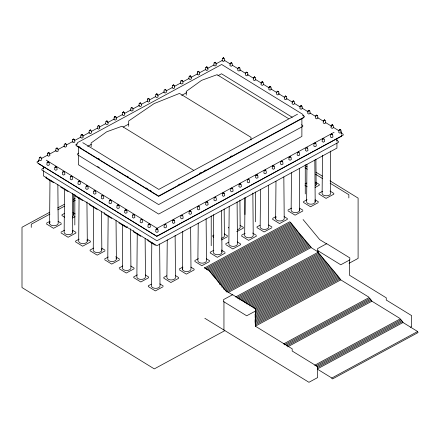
<?xml version="1.0" encoding="UTF-8"?>
<svg xmlns="http://www.w3.org/2000/svg" width="440" height="440" viewBox="0 0 440 440"><rect width="100%" height="100%" fill="white"/><g stroke="black" fill="none" stroke-linecap="round" stroke-linejoin="round"><path stroke-width="0.66" d="M49.599 223.394L49.984 180.163M64.526 189.107L64.141 232.337A4.307 2.486 0 0 0 69.432 234.619A4.307 2.486 0 0 0 72.397 231.215M79.074 198.044L78.689 241.28A4.307 2.486 0 0 0 83.974 243.562A4.307 2.486 0 0 0 86.944 240.157M93.616 206.987L93.231 250.223A4.307 2.486 0 0 0 98.522 252.505A4.307 2.486 0 0 0 101.492 249.101M108.163 215.93L107.778 259.166A4.307 2.486 0 0 0 113.069 261.448A4.307 2.486 0 0 0 116.034 258.044M122.711 224.873L122.326 268.109A4.307 2.486 0 0 0 126.863 270.452A4.307 2.486 0 0 0 130.928 267.834L130.576 228.74M137.253 233.816L136.868 277.052A4.307 2.486 0 0 0 141.411 279.395A4.307 2.486 0 0 0 145.47 276.777L145.129 238.365M151.8 242.759L151.415 285.995A4.307 2.486 0 0 0 155.958 288.338A4.307 2.486 0 0 0 160.017 285.72L159.643 243.881M167.239 239.855L166.903 277.596A4.307 2.486 0 0 0 171.446 279.939A4.307 2.486 0 0 0 175.505 277.321L175.131 235.483M182.391 269.197L182.732 231.457M198.22 223.058L197.885 260.799A4.307 2.486 0 0 0 202.422 263.148A4.307 2.486 0 0 0 206.487 260.524L206.113 218.686M213.708 214.66L213.373 252.406A4.307 2.486 0 0 0 218.658 254.683A4.307 2.486 0 0 0 221.628 251.279M229.196 206.261L228.861 244.007A4.307 2.486 0 0 0 233.404 246.351A4.307 2.486 0 0 0 237.463 243.727L237.089 201.889M245.003 197.984L244.679 235.01A4.307 2.486 0 0 0 248.446 237.776A4.307 2.486 0 0 0 253.231 235.598L252.857 193.039M260.497 189.59L260.166 226.611A4.307 2.486 0 0 0 263.934 229.378A4.307 2.486 0 0 0 268.719 227.2L268.351 185.328M275.655 218.213L275.985 181.192M291.473 172.794L291.148 209.82A4.307 2.486 0 0 0 296.038 212.575A4.307 2.486 0 0 0 299.382 209.132M306.961 164.395L306.636 201.421A4.307 2.486 0 0 0 311.526 204.177A4.307 2.486 0 0 0 314.87 200.734M322.459 155.309L322.124 193.023A4.307 2.486 0 0 0 325.892 195.784A4.307 2.486 0 0 0 330.677 193.611L330.303 151.047M64.312 144.122L64.026 146.46L65.241 147.208L66.539 146.504L66.253 144.155L65.312 143.578M97.597 126.077L97.306 128.414L98.527 129.162L99.825 128.458L99.539 126.11L98.599 125.532M140.41 219.791L140.124 222.129L141.339 222.877L142.637 222.173L142.351 219.824L141.411 219.247M164.164 89.986L163.878 92.323L165.094 93.071L166.397 92.367L166.106 90.019L165.165 89.441M189.129 76.45L188.843 78.788L190.058 79.541L191.356 78.837L191.07 76.489L190.13 75.911M180.923 215.815L180.631 218.152L181.852 218.9L183.15 218.196L182.864 215.848L181.924 215.27M205.887 202.279L205.596 204.617L206.816 205.37L208.115 204.666L207.823 202.318L206.888 201.74M230.186 63.184L229.9 65.522L231.115 66.275L232.414 65.571L232.128 63.223L231.187 62.645M214.209 197.769L213.917 200.107L215.138 200.855L216.436 200.151L216.145 197.802L215.21 197.225M237.963 67.963L237.672 70.301L238.893 71.055L240.191 70.35L239.899 68.002L238.964 67.425M284.603 96.641L284.317 98.978L285.538 99.732L286.836 99.028L286.545 96.679L285.604 96.102M280.775 161.678L280.489 164.016L281.705 164.764L283.002 164.06L282.716 161.711L281.776 161.134M305.74 148.143L305.448 150.48L306.669 151.234L307.967 150.53L307.675 148.181L306.741 147.604M76.758 144.568L77.6 142.582L221.661 64.477L302.698 114.301L303.545 116.32M131.885 107.487L130.883 108.031L130.592 110.368L131.813 111.117L133.111 110.413L132.82 108.064M40.337 157.377L39.809 157.663L40.337 156.959L40.832 157.685M131.868 107.756L131.34 108.042L131.868 107.333L132.363 108.059M206.756 67.15L206.228 67.436L206.756 66.732L207.251 67.458M41.03 158.714L47.674 155.111M49.489 154.127L56.133 150.524M57.948 149.54L64.592 145.937M66.407 144.953L73.051 141.35M74.861 140.371L80.905 137.093M82.715 136.109L89.364 132.506M91.174 131.527L97.218 128.249M99.028 127.264L105.677 123.662M107.487 122.683L114.136 119.081M115.946 118.096L122.59 114.493M124.405 113.509L131.049 109.907M132.864 108.922L139.508 105.32M141.323 104.341L147.362 101.063M149.177 100.078L155.821 96.476M157.63 95.497L164.28 91.889M166.089 90.91L172.134 87.632M174.548 86.323L180.593 83.045M183.007 81.736L189.046 78.463M190.861 77.479L197.505 73.876M199.32 72.892L205.964 69.289M207.174 68.635L213.818 65.032M215.633 64.048L222.277 60.445M38.924 160.771L37.114 161.755L37.114 162.652L156.767 236.214L343.189 135.141L343.189 134.25L341.435 133.172M77.061 143.902L75.856 144.551L75.856 145.178L158.582 196.037L304.442 116.958L304.442 116.336L302.698 115.258M43.675 168.069L41.866 169.054L41.866 170.038L156.915 240.768L338.432 142.357L338.432 141.372L336.683 140.294M87.615 146.361L91.234 144.397M123.195 127.067L128.623 124.124M181.693 95.354L186.522 92.736M217.882 75.735L221.502 73.772L292.248 117.266M78.716 153.153L77.512 153.808L77.512 154.715L158.637 204.589L302.786 126.434L302.786 125.526L301.62 124.806M246.719 72.468L246.197 72.754L246.719 72.045L247.214 72.771M86.993 185.79L85.993 186.335L85.707 188.672L86.922 189.42L88.22 188.716L87.934 186.368M86.977 186.054L86.455 186.34L86.977 185.636L87.472 186.362M49.737 212.229L22 227.266L22 287.551L154.297 368.891L224.846 330.644M57.574 207.977L64.207 204.38M73.249 199.48L75.059 198.495M49.951 214.071L31.251 224.213L31.251 227.431M57.794 209.82L64.433 206.222M73.48 201.316L75.29 200.338M46.475 223.19L50.061 221.243M64.356 213.494L61.969 214.792L61.969 215.573L64.686 217.245M61.32 224.103L53.548 228.316L46.475 223.971M72.622 217.976L75.014 216.678M293.381 100.881L292.38 101.42L292.089 103.758L293.31 104.511L294.608 103.807L294.316 101.459M293.365 101.145L292.837 101.431L293.365 100.722L293.86 101.448M61.023 232.133L64.609 230.186M297.512 114.208L158.802 189.409L82.792 142.676M178.541 184.712L179.746 184.058M199.672 173.256L200.882 172.601M204.507 170.638L205.711 169.983M230.472 156.558L231.682 155.903M79.156 239.129L75.57 241.076L75.57 241.857L82.638 246.202L90.409 241.989L90.409 241.208L87.147 239.201M303.545 117.805L158.609 196.383L76.758 146.058M127.468 226.754L126.275 227.403L118.828 222.833M93.698 248.072L90.112 250.019L90.112 250.8L97.185 255.145L104.957 250.932M334.07 132.325L157.053 228.294L46.227 160.16M248.49 179.179L247.489 179.724L247.203 182.061L248.419 182.809L249.722 182.105L249.431 179.757M248.479 179.448L247.951 179.735L248.479 179.025L248.969 179.751M323.367 138.842L322.839 139.128L323.367 138.424L323.862 139.15M104.66 258.962L108.246 257.015M119.499 259.875L111.733 264.088L104.66 259.743M119.207 267.905L122.793 265.958M137.335 274.901L133.749 276.848L133.749 277.624L140.822 281.974L148.588 277.761L148.588 276.98L145.327 274.973M305.036 183.981L306.829 183.013M212.674 235.763L213.868 235.114M315.095 187.49L319.275 185.224L319.275 184.443L315.469 182.1M221.535 239.921L227.513 236.681M236.731 231.682L243.304 228.118L243.304 227.337L240.042 225.33M151.283 284.168L148.297 285.786L148.297 286.567L155.364 290.917L163.136 286.704M166.771 275.77L163.785 277.393L163.785 278.173L170.857 282.519L178.624 278.305L178.624 277.524L175.362 275.517M179.273 268.994L182.859 267.047M194.766 260.596L198.352 258.649M213.84 250.256L210.254 252.197L210.254 252.978L217.322 257.323L225.093 253.115M225.742 243.799L228.729 242.181M241.532 235.235L245.119 233.294M260.013 225.22L257.026 226.842L257.026 227.623L264.094 231.968L271.865 227.755M272.514 218.444L276.1 216.497M288.002 210.045L291.588 208.098M307.076 199.705L303.49 201.647L303.49 202.428L310.563 206.773L318.334 202.56M322.57 191.306L318.984 193.248L318.984 194.029L326.051 198.374L333.823 194.167L333.823 193.386L330.017 191.043M209.605 261.509L201.834 265.721L194.766 261.377M256.377 236.154L248.606 240.367L241.532 236.016M302.841 210.958L295.075 215.171L288.002 210.826M204.325 268.098L289.745 221.782L291.214 223.124L298.557 232.458L311.041 247.137L311.041 247.577L318.021 251.867M205.662 268.659L290.483 222.673M206.393 269.55L291.214 223.564M207.73 270.111L291.951 224.455M209.066 270.677L292.683 225.341M209.803 271.568L293.42 226.232M210.535 272.454L294.151 227.123M211.272 273.345L294.888 228.008M212.003 274.236L295.62 228.899M212.74 275.121L296.357 229.79M213.472 276.012L297.088 230.681M214.209 276.903L297.825 231.566M214.94 277.788L298.557 232.458M215.677 278.68L299.293 233.349M216.409 279.571L300.025 234.234M217.146 280.462L300.762 235.125M217.877 281.347L301.493 236.016M218.614 282.238L302.231 236.902M219.346 283.129L302.962 237.793M219.478 284.345L303.699 238.684M220.814 284.906L304.43 239.575M221.551 285.797L305.168 240.46M221.683 287.012L305.899 241.351M223.02 287.573L306.636 242.242M223.751 288.464L307.368 243.128M223.883 289.68L308.105 244.019M225.22 290.241L308.836 244.91M225.957 291.132L309.573 245.801M226.688 292.023L310.305 246.686M228.025 292.584L311.041 247.577M235.604 296.989L318.021 252.307L337.843 275.88L340.78 279.879L368.962 297.204M236.94 297.55L318.752 253.193M237.677 298.441L319.49 254.084M239.014 299.002L320.221 254.975M239.745 299.893L320.958 255.86M241.082 300.454L321.69 256.751M242.418 301.02L322.427 257.642M243.755 301.582L323.158 258.533M244.486 302.473L323.895 259.419M245.823 303.034L324.627 260.31M246.56 303.925L325.364 261.201M247.896 304.486L326.095 262.086M249.227 305.052L326.832 262.977M249.964 305.938L327.564 263.868M251.301 306.504L328.3 264.759M252.637 307.065L329.032 265.645M253.369 307.956L329.769 266.536M254.705 308.517L330.5 267.427M255.442 309.408L331.238 268.312M255.574 310.624L331.969 269.203M255.101 312.164L332.706 270.094M255.239 313.379L333.438 270.98M349.052 263.302L358.1 258.396L358.1 198.11L330 180.835M254.766 314.925L334.175 271.871M254.903 316.14L334.906 272.762M255.035 317.356L335.643 273.653M255.167 318.571L336.375 274.538M254.7 320.111L337.111 275.429M254.832 321.327L337.843 276.32M254.964 322.542L338.58 277.206M255.096 323.757L339.312 278.096M255.228 324.973L340.048 278.988M255.36 310.877L255.36 326.189L340.78 279.879M283.541 343.954L368.962 297.638L370.431 298.98L371.899 301.197L400.076 318.522M284.273 344.839L369.694 298.529M286.215 345.076L370.431 299.42M286.946 345.966L371.162 300.305M287.683 346.858L371.899 301.197M314.655 365.272L400.076 318.962L401.55 320.298L403.018 322.514L417.263 331.276L417.263 331.716L418 332.167L418 332.607L332.58 378.917L331.843 378.466L331.843 378.026L317.592 369.264M315.992 365.833L400.813 319.847M316.729 366.724L401.55 320.738M317.46 367.615L402.281 321.629M317.592 368.83L403.018 322.514M410.514 327.228L411.664 326.601L411.664 315.639L386.26 300.02L386.26 297.825L349.432 275.187L349.432 259.875M331.843 378.026L417.263 331.716M53.537 182.688L46.101 178.118L46.101 176.88M68.079 191.631L60.649 187.061M82.627 200.574L75.191 196.004M97.185 209.517L89.738 204.947L89.738 203.704M111.716 218.46L104.286 213.889L104.286 212.647M140.811 236.346L133.375 231.77L133.375 230.532M155.353 245.284L147.923 240.713L147.923 239.476M50.133 180.268L51.112 180.774M79.717 198.407L78.733 197.901L79.712 198.473M122.859 224.983L124.333 225.742M151.459 242.616L152.933 243.375M231.176 62.909L231.666 63.212L231.176 62.486L230.648 63.195M301.142 105.925L301.631 106.227L301.142 105.501L300.614 106.211M224.07 60.154L230.505 64.108M232.265 65.186L238.117 68.783M239.872 69.867L245.724 73.463M247.478 74.542L253.913 78.496M255.668 79.58L261.52 83.177M263.274 84.255L269.126 87.852M270.881 88.93L276.733 92.526M278.487 93.61L284.928 97.564M286.682 98.642L292.534 102.24M294.289 103.323L300.141 106.92M301.895 107.998L308.33 111.958M310.084 113.036L315.937 116.633M317.697 117.711L323.543 121.308M325.303 122.386L331.738 126.346M333.493 127.424L338.762 130.663M340.516 131.742L341.688 132.462L341.688 134.222M288.519 118.613L217.069 74.684L201.57 80.355L186.252 91.394L186.252 95.156M306.724 147.868L307.219 148.17L306.724 147.444L306.196 148.154M305.415 165.715L307.17 166.798M315.953 172.194L322.388 176.154M173.476 85.195L173.965 85.503L173.476 84.777L172.948 85.481M305.008 167.767L307.346 169.208M315.53 174.24L322.542 178.552M330.143 183.222L348.849 194.722L348.849 197.94M165.154 89.711L165.649 90.013L165.154 89.287L164.626 89.997M281.76 161.403L282.255 161.706L281.76 160.98L281.237 161.689M304.981 185.422L307.153 186.758M315.068 199.777L318.334 201.784M299.58 208.175L302.841 210.177M284.091 216.568L287.353 218.576L287.353 219.357L279.582 223.57L272.514 219.225M326.667 243.909L319.693 239.619L303.077 219.538M193.424 170.176L121.974 126.247L106.656 131.813L91.151 142.956L91.151 146.718M268.603 224.966L271.865 226.974M206.872 202.004L207.367 202.306L206.872 201.581L206.344 202.29M252.566 233.03L256.377 235.373M73.618 139.332L74.113 139.639L73.618 138.913L73.095 139.618M224.252 233.893L227.513 235.901M237.32 241.929L240.581 243.936L240.581 244.717L232.815 248.93L225.742 244.58M79.096 146.63L80.267 147.351M98.389 158.494L99.561 159.214M127.039 176.11L128.205 176.825M146.333 187.968L147.499 188.689M149.842 190.124L151.008 190.845M65.302 143.847L65.791 144.149L65.302 143.423L64.773 144.133M181.907 215.54L182.402 215.842L181.907 215.116L181.379 215.826M212.674 236.544L213.763 237.215M97.603 166.529L99.347 167.602M221.287 249.992L225.093 252.335M206.338 258.726L209.605 260.728M94.754 190.834L95.249 191.142L94.754 190.416L94.226 191.12M141.399 219.511L141.889 219.819L141.399 219.093L140.871 219.797M38.615 163.702L156.811 236.368L341.688 136.142L341.688 135.119M204.325 267.658L209.006 270.54L225.621 290.62L232.595 294.91M190.85 267.119L194.117 269.126L194.117 269.907L186.346 274.12L179.273 269.775M73.002 212.586L75.174 213.923M255.36 326.189L292.188 348.832L292.188 351.021L317.592 366.641L317.592 377.603L308.946 382.294L204.837 318.285M58.053 221.32L61.32 223.322M72.6 230.263L75.862 232.265L75.862 233.046L68.096 237.259L61.023 232.914M101.689 248.144L104.957 250.151M115.693 256.757L119.499 259.094M130.779 266.03L134.046 268.037L134.046 268.818L126.275 273.031L119.207 268.686M159.874 283.916L163.136 285.923M315.909 159.269L316.135 184.668M314.82 160.132L315.189 202.01M299.332 168.531L299.701 210.408M283.839 176.93L284.213 218.806A4.307 2.486 0 0 1 278.685 220.891A4.307 2.486 0 0 1 276.095 217.382M239.921 200.107L240.163 227.563A4.307 2.486 0 0 1 237.584 229.554M224.158 208.945L224.395 235.691A4.307 2.486 0 0 1 221.441 238.194M221.601 210.287L221.975 252.126M190.625 227.084L190.993 268.923A4.307 2.486 0 0 1 185.812 271.497A4.307 2.486 0 0 1 182.847 267.938M116.039 220.479L116.38 258.891M101.492 211.536L101.833 249.948M86.939 201.911L87.291 241.005M73.502 194.145L73.689 214.72M72.402 193.649L72.743 232.062M57.855 184.712L58.201 223.119A4.307 2.486 0 0 1 53.015 225.693A4.307 2.486 0 0 1 50.05 222.134M336.93 138.699L336.93 141.345M336.93 142.972L336.93 148.115L156.965 245.685L43.367 175.846L43.367 170.709M318.021 250.569L318.021 252.604M305.267 164.725L305.267 193.93M301.884 118.421L301.884 125.51M301.884 126.418L301.884 136.422L158.664 214.071L78.413 164.731L78.413 154.732M255.36 191.994L255.36 221.81M250.976 140.036L250.976 137.335L179.526 93.407L154.11 103.587L128.695 120.962L128.695 126.363M244.976 197.626L244.976 214.566M228.465 227.205L228.465 227.981M223.949 301.57L223.949 330.039M211.222 215.924L211.222 245.735M78.413 146.735L78.413 153.824M74.833 194.436L74.833 225.005M43.367 166.436L43.367 169.081M38.615 160.023L38.615 161.782M315.816 183.392A4.307 2.486 0 0 1 315.304 185.862M73.343 213.873A4.307 2.486 0 0 1 72.331 216.673M39.352 157.657L39.061 159.995L40.282 160.743L41.58 160.039L41.288 157.691L40.348 157.113L39.352 157.657M47.674 153.148L47.383 155.485L48.604 156.233L49.902 155.529L49.61 153.18L48.669 152.603L47.674 153.148M47.124 162.437L46.833 164.774L48.054 165.523L49.352 164.819L49.066 162.47L48.125 161.893L47.124 162.437M55.99 148.632L55.704 150.97L56.919 151.723L58.223 151.019L57.932 148.671L56.991 148.093L55.99 148.632M54.896 167.216L54.61 169.554L55.831 170.302L57.129 169.598L56.837 167.25L55.897 166.672L54.896 167.216M62.673 171.996L62.381 174.334L63.602 175.082L64.9 174.378L64.609 172.029L63.674 171.452L62.673 171.996M72.633 139.612L72.347 141.95L73.562 142.698L74.861 141.994L74.575 139.645L73.634 139.067L72.633 139.612M70.444 176.776L70.158 179.113L71.374 179.861L72.672 179.157L72.386 176.809L71.445 176.231L70.444 176.776M80.955 135.102L80.668 137.44L81.884 138.188L83.182 137.484L82.896 135.135L81.956 134.558L80.955 135.102M78.221 181.555L77.93 183.893L79.151 184.641L80.449 183.937L80.157 181.588L79.222 181.011L78.221 181.555M89.276 130.587L88.99 132.924L90.206 133.678L91.504 132.974L91.218 130.625L90.277 130.048L89.276 130.587M93.77 191.114L93.478 193.452L94.699 194.2L95.997 193.496L95.706 191.147L94.765 190.57L93.77 191.114M105.919 121.567L105.628 123.904L106.849 124.652L108.147 123.948L107.855 121.6L106.92 121.022L105.919 121.567M101.541 195.894L101.255 198.231L102.471 198.979L103.769 198.275L103.483 195.927L102.542 195.349L101.541 195.894M114.241 117.057L113.949 119.394L115.17 120.142L116.468 119.438L116.177 117.09L115.242 116.512L114.241 117.057M109.318 200.673L109.026 203.011L110.248 203.759L111.546 203.055L111.254 200.706L110.314 200.129L109.318 200.673M122.562 112.541L122.271 114.879L123.492 115.632L124.79 114.928L124.498 112.58L123.563 112.002L122.562 112.541M117.09 205.453L116.798 207.79L118.019 208.538L119.317 207.834L119.031 205.486L118.091 204.908L117.09 205.453M124.867 210.232L124.575 212.57L125.796 213.318L127.094 212.614L126.803 210.265L125.862 209.688L124.867 210.232M139.205 103.521L138.913 105.859L140.135 106.607L141.433 105.903L141.141 103.554L140.201 102.977L139.205 103.521M132.638 215.012L132.347 217.349L133.567 218.097L134.866 217.393L134.574 215.045L133.639 214.467L132.638 215.012M147.527 99.011L147.235 101.349L148.456 102.097L149.754 101.392L149.463 99.044L148.522 98.467L147.527 99.011M155.848 94.496L155.556 96.833L156.778 97.587L158.076 96.883L157.784 94.534L156.844 93.957L155.848 94.496M148.187 224.571L147.895 226.908L149.116 227.656L150.414 226.952L150.123 224.604L149.188 224.026L148.187 224.571M172.486 85.476L172.2 87.813L173.415 88.561L174.713 87.857L174.427 85.509L173.487 84.931L172.486 85.476M155.958 229.35L155.672 231.688L156.888 232.436L158.186 231.732L157.899 229.383L156.959 228.806L155.958 229.35M180.807 80.966L180.521 83.303L181.737 84.051L183.035 83.347L182.749 80.999L181.808 80.421L180.807 80.966M164.28 224.84L163.994 227.178L165.209 227.926L166.507 227.222L166.221 224.873L165.281 224.296L164.28 224.84M172.601 220.325L172.315 222.662L173.531 223.416L174.829 222.712L174.543 220.363L173.602 219.786L172.601 220.325M197.45 71.94L197.164 74.278L198.38 75.026L199.678 74.322L199.392 71.973L198.451 71.396L197.45 71.94M205.772 67.43L205.48 69.767L206.701 70.516L207.999 69.812L207.713 67.463L206.773 66.886L205.772 67.43M189.244 211.305L188.953 213.642L190.174 214.39L191.472 213.686L191.18 211.338L190.245 210.76L189.244 211.305M214.093 62.915L213.802 65.258L215.023 66.006L216.321 65.302L216.029 62.953L215.094 62.376L214.093 62.915M197.566 206.795L197.274 209.132L198.495 209.88L199.793 209.176L199.502 206.828L198.566 206.25L197.566 206.795M222.415 58.405L222.123 60.742L223.344 61.496L224.642 60.792L224.351 58.443L223.416 57.866L222.415 58.405M222.53 193.259L222.239 195.597L223.46 196.345L224.757 195.641L224.466 193.292L223.526 192.715L222.53 193.259M230.852 188.749L230.56 191.087L231.781 191.835L233.079 191.131L232.788 188.782L231.847 188.205L230.852 188.749M245.735 72.743L245.448 75.081L246.664 75.834L247.962 75.13L247.676 72.782L246.736 72.204L245.735 72.743M239.173 184.234L238.882 186.571L240.103 187.325L241.401 186.621L241.109 184.272L240.169 183.695L239.173 184.234M253.512 77.522L253.22 79.86L254.441 80.614L255.739 79.91L255.448 77.561L254.507 76.984L253.512 77.522M261.283 82.302L260.997 84.639L262.213 85.393L263.511 84.689L263.225 82.341L262.284 81.763L261.283 82.302M255.811 175.214L255.525 177.551L256.74 178.299L258.038 177.595L257.752 175.246L256.812 174.669L255.811 175.214M269.06 87.082L268.769 89.419L269.99 90.172L271.288 89.469L270.996 87.12L270.055 86.543L269.06 87.082M264.132 170.704L263.846 173.041L265.062 173.789L266.36 173.085L266.074 170.737L265.133 170.159L264.132 170.704M276.832 91.861L276.54 94.199L277.761 94.952L279.059 94.248L278.773 91.9L277.832 91.322L276.832 91.861M272.454 166.188L272.168 168.526L273.383 169.279L274.681 168.575L274.395 166.227L273.454 165.649L272.454 166.188M289.097 157.168L288.805 159.506L290.026 160.254L291.324 159.549L291.038 157.201L290.098 156.624L289.097 157.168M300.152 106.2L299.866 108.537L301.081 109.291L302.379 108.587L302.093 106.238L301.152 105.661L300.152 106.2M297.418 152.658L297.127 154.996L298.348 155.744L299.645 155.04L299.354 152.691L298.419 152.114L297.418 152.658M307.929 110.979L307.637 113.317L308.858 114.07L310.156 113.366L309.865 111.018L308.93 110.44L307.929 110.979M315.7 115.759L315.414 118.096L316.63 118.85L317.928 118.146L317.642 115.797L316.701 115.22L315.7 115.759M314.061 143.632L313.77 145.97L314.991 146.718L316.289 146.014L315.997 143.666L315.062 143.088L314.061 143.632M323.477 120.538L323.186 122.876L324.407 123.629L325.705 122.925L325.413 120.577L324.473 119.999L323.477 120.538M322.382 139.123L322.091 141.46L323.312 142.208L324.61 141.504L324.319 139.156L323.384 138.578L322.382 139.123M331.249 125.318L330.963 127.655L332.178 128.409L333.476 127.705L333.19 125.356L332.25 124.779L331.249 125.318M330.704 134.613L330.413 136.95L331.634 137.698L332.932 136.994L332.64 134.645L331.7 134.068L330.704 134.613M339.026 130.097L338.734 132.435L339.955 133.188L341.253 132.484L340.962 130.136L340.021 129.558L339.026 130.097M48.659 152.444L48.131 153.153L48.659 152.867L49.154 153.17L48.659 152.444M56.98 147.934L56.452 148.643L56.98 148.357L57.47 148.66L56.98 147.934M81.939 134.398L81.417 135.108L81.939 134.822L82.434 135.124L81.939 134.398M90.261 129.888L89.738 130.597L90.261 130.312L90.755 130.614L90.261 129.888M98.582 125.378L98.054 126.088L98.582 125.802L99.077 126.104L98.582 125.378M106.904 120.868L106.376 121.572L106.904 121.286L107.399 121.594L106.904 120.868M115.225 116.353L114.697 117.062L115.225 116.776L115.72 117.079L115.225 116.353M123.547 111.843L123.019 112.552L123.547 112.266L124.042 112.569L123.547 111.843M140.19 102.823L139.662 103.526L140.19 103.241L140.685 103.549L140.19 102.823M148.511 98.307L147.983 99.017L148.511 98.731L149.006 99.033L148.511 98.307M156.833 93.797L156.305 94.507L156.833 94.221L157.328 94.523L156.833 93.797M181.792 80.262L181.269 80.971L181.792 80.685L182.287 80.988L181.792 80.262M190.113 75.752L189.59 76.461L190.113 76.175L190.608 76.478L190.113 75.752M198.435 71.242L197.912 71.951L198.435 71.665L198.93 71.968L198.435 71.242M215.078 62.216L214.549 62.926L215.078 62.64L215.573 62.942L215.078 62.216M223.399 57.706L222.871 58.416L223.399 58.13L223.894 58.432L223.399 57.706M48.109 161.739L47.581 162.443L48.109 162.156L48.604 162.465L48.109 161.739M55.886 166.518L55.358 167.222L55.886 166.936L56.381 167.244L55.886 166.518M238.948 67.265L238.42 67.975L238.948 67.689L239.443 67.991L238.948 67.265M63.657 171.298L63.129 172.002L63.657 171.715L64.152 172.024L63.657 171.298M71.434 176.077L70.906 176.781L71.434 176.495L71.924 176.803L71.434 176.077M254.496 76.824L253.968 77.534L254.496 77.248L254.991 77.55L254.496 76.824M79.206 180.857L78.678 181.561L79.206 181.274L79.701 181.583L79.206 180.857M262.268 81.604L261.745 82.313L262.268 82.027L262.763 82.33L262.268 81.604M270.045 86.383L269.517 87.093L270.045 86.807L270.54 87.109L270.045 86.383M277.816 91.163L277.288 91.872L277.816 91.586L278.311 91.889L277.816 91.163M102.526 195.195L102.003 195.899L102.526 195.613L103.021 195.921L102.526 195.195M285.593 95.942L285.065 96.651L285.593 96.366L286.088 96.668L285.593 95.942M110.303 199.975L109.775 200.679L110.303 200.393L110.797 200.701L110.303 199.975M118.074 204.754L117.546 205.458L118.074 205.172L118.569 205.48L118.074 204.754M125.851 209.534L125.323 210.238L125.851 209.952L126.346 210.26L125.851 209.534M308.913 110.281L308.385 110.99L308.913 110.704L309.408 111.007L308.913 110.281M133.623 214.313L133.095 215.017L133.623 214.731L134.118 215.039L133.623 214.313M316.685 115.06L316.162 115.77L316.685 115.484L317.18 115.786L316.685 115.06M324.462 119.84L323.934 120.549L324.462 120.263L324.957 120.566L324.462 119.84M149.171 223.872L148.643 224.576L149.171 224.29L149.666 224.598L149.171 223.872M332.233 124.619L331.711 125.329L332.233 125.043L332.728 125.345L332.233 124.619M156.943 228.652L156.42 229.356L156.943 229.07L157.438 229.378L156.943 228.652M165.264 224.142L164.742 224.846L165.264 224.56L165.759 224.862L165.264 224.142M173.586 219.626L173.063 220.336L173.586 220.049L174.081 220.352L173.586 219.626M190.229 210.606L189.701 211.31L190.229 211.024L190.724 211.332L190.229 210.606M198.55 206.09L198.022 206.8L198.55 206.514L199.045 206.816L198.55 206.09M215.193 197.071L214.665 197.78L215.193 197.494L215.688 197.797L215.193 197.071M223.514 192.561L222.987 193.264L223.514 192.979L224.01 193.287L223.514 192.561M231.836 188.045L231.308 188.755L231.836 188.469L232.331 188.771L231.836 188.045M240.157 183.535L239.63 184.245L240.157 183.959L240.653 184.261L240.157 183.535M256.801 174.515L256.273 175.219L256.801 174.933L257.29 175.241L256.801 174.515M265.117 170L264.594 170.709L265.117 170.423L265.612 170.726L265.117 170M273.438 165.489L272.916 166.199L273.438 165.913L273.933 166.215L273.438 165.489M290.081 156.47L289.553 157.173L290.081 156.888L290.576 157.196L290.081 156.47M298.402 151.954L297.875 152.663L298.402 152.378L298.898 152.68L298.402 151.954M315.046 142.934L314.518 143.644L315.046 143.357L315.541 143.66L315.046 142.934M331.689 133.909L331.161 134.618L331.689 134.332L332.184 134.635L331.689 133.909M340.01 129.399L339.482 130.108L340.01 129.822L340.505 130.125L340.01 129.399M232.612 294.685L223.559 299.596L223.559 301.565L246.697 315.793L255.75 310.882L255.75 308.913L232.612 294.685M326.684 243.683L317.631 248.589L317.631 250.564L340.769 264.792L349.822 259.881L349.822 257.912L326.684 243.683"/></g></svg>
